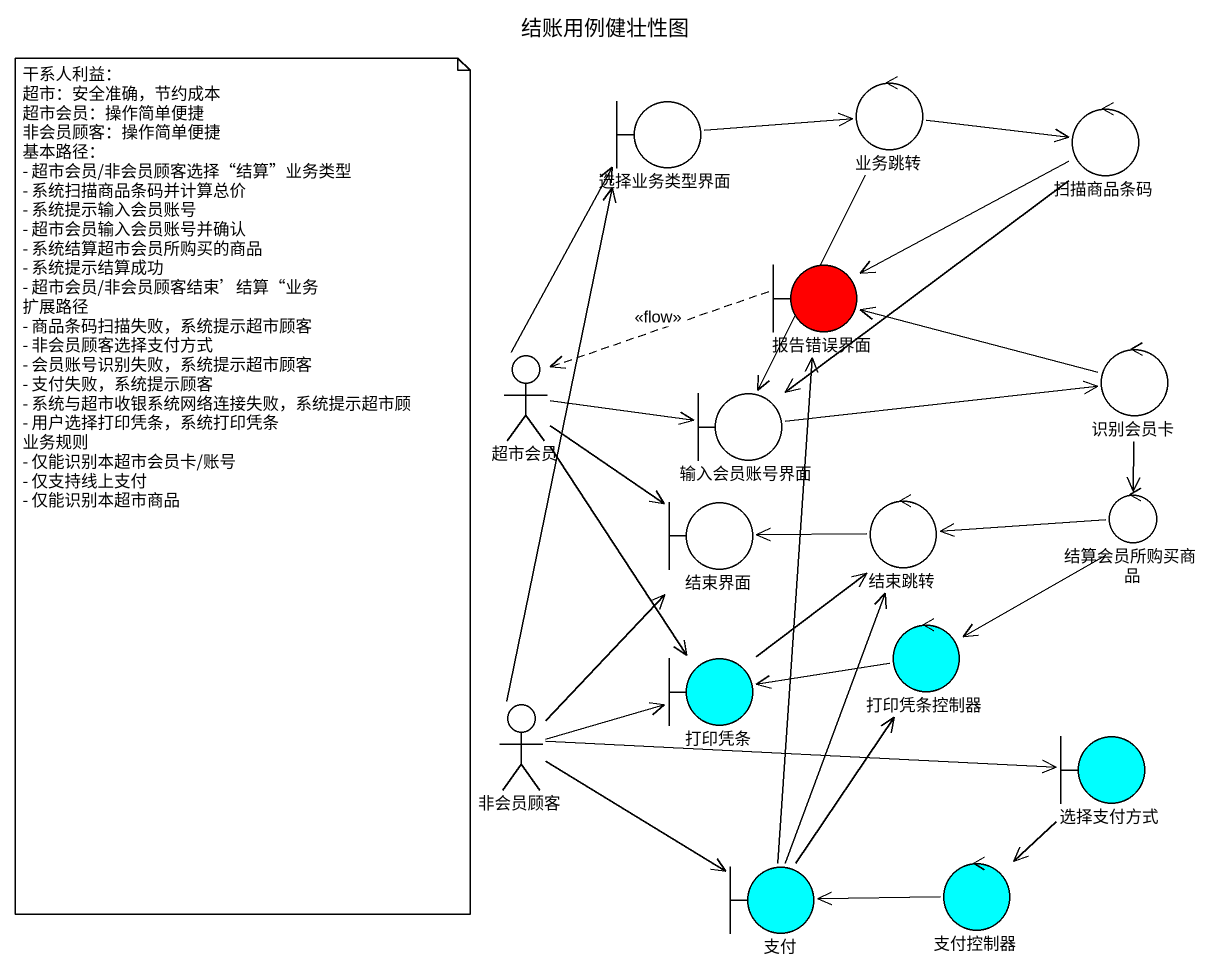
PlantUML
@startuml
title 结账用例健壮性图
boundary 选择业务类型界面
control 业务跳转
control 扫描商品条码
boundary 报告错误界面 #FF0000
actor 超市会员
boundary 输入会员账号界面
control 识别会员卡
boundary 结束界面
control 结束跳转
control 结算会员所购买商品
boundary 打印凭条 #00FFFF
control 打印凭条控制器 #00FFFF
actor 非会员顾客
boundary 选择支付方式 #00FFFF
boundary 支付 #00FFFF
control 支付控制器 #00FFFF
选择业务类型界面 -right-> 业务跳转
业务跳转 -right-> 扫描商品条码
业务跳转 --> 输入会员账号界面
扫描商品条码 -left-> 报告错误界面
扫描商品条码 --> 输入会员账号界面
报告错误界面 .left.> 超市会员 : <<flow>>
超市会员 -up-> 选择业务类型界面
超市会员 -right-> 输入会员账号界面
超市会员 --> 结束界面
超市会员 --> 打印凭条
输入会员账号界面 -right-> 识别会员卡
识别会员卡 -left-> 报告错误界面
识别会员卡 --> 结算会员所购买商品
结束跳转 -left-> 结束界面
结算会员所购买商品 -left-> 结束跳转
结算会员所购买商品 --> 打印凭条控制器
打印凭条 -up-> 结束跳转
打印凭条控制器 -left-> 打印凭条
非会员顾客 -up-> 选择业务类型界面
非会员顾客 -up-> 结束界面
非会员顾客 -right-> 打印凭条
非会员顾客 -right-> 选择支付方式
非会员顾客 -right-> 支付
选择支付方式 --> 支付控制器
支付 -up-> 报告错误界面
支付 -up-> 结束跳转
支付 -up-> 打印凭条控制器
支付控制器 -left-> 支付
note as N1
  干系人利益：
  超市：安全准确，节约成本
  超市会员：操作简单便捷
  非会员顾客：操作简单便捷
  基本路径：
  - 超市会员/非会员顾客选择“结算”业务类型
  - 系统扫描商品条码并计算总价
  - 系统提示输入会员账号
  - 超市会员输入会员账号并确认
  - 系统结算超市会员所购买的商品
  - 系统提示结算成功
  - 超市会员/非会员顾客结束’结算“业务
  扩展路径
  - 商品条码扫描失败，系统提示超市顾客
  - 非会员顾客选择支付方式
  - 会员账号识别失败，系统提示超市顾客
  - 支付失败，系统提示顾客
  - 系统与超市收银系统网络连接失败，系统提示超市顾
  - 用户选择打印凭条，系统打印凭条
  业务规则
  - 仅能识别本超市会员卡/账号
  - 仅支持线上支付
  - 仅能识别本超市商品
end note
@enduml
